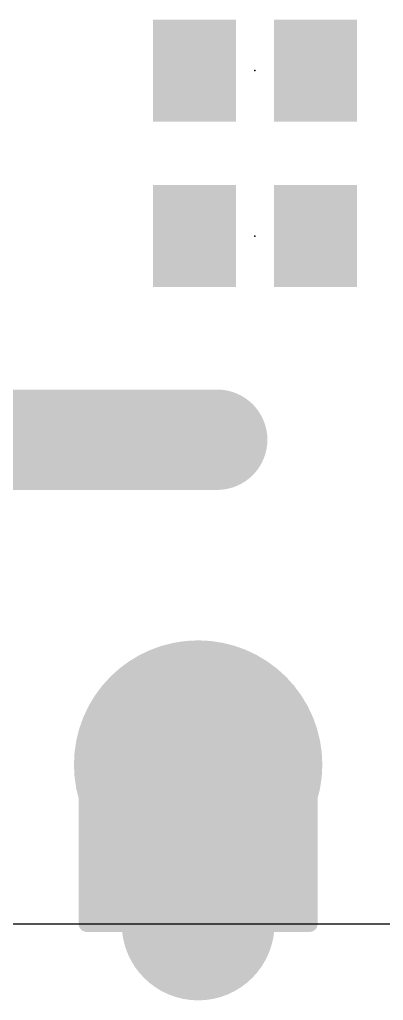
# Model space of a CAD drawing. Extents: x -6.7 to 35, y -0.6 to 30.6.
# Drawn here: x 26.52 to 29.42, y -0.61 to 7.21 of the extents above; entities that cross this region are included whole.
import ezdxf

# ---------------------------------------------------------------- set-up
doc = ezdxf.new("R2010")
doc.units = 0
for name, color, linetype in [('1', 12, 'CONTINUOUS'), ('16', 132, 'CONTINUOUS'), ('17', 110, 'CONTINUOUS'), ('20', 31, 'CONTINUOUS'), ('23', 53, 'CONTINUOUS'), ('29', 253, 'CONTINUOUS'), ('30', 253, 'CONTINUOUS')]:
    doc.layers.add(name, color=color, linetype=linetype)

# ---------------------------------------------------------------- blocks, each defined once
blk = doc.blocks.new('RECT')
blk.add_solid([(-0.5, -0.5), (0.5, -0.5), (-0.5, 0.5), (0.5, 0.5)])
blk = doc.blocks.new('ROUNDP')
at = {"const_width": 0.5}
blk.add_lwpolyline([(0, -0.25, 1), (0, 0.25, 1), (0, -0.25)], format="xyb", dxfattribs=at)

msp = doc.modelspace()

# ---------------------------------------------------------------- linework, layer by layer
at = {"layer": '1', "const_width": 0.254}
for points in [[(27.7913, 2.0174), (27.6484, 1.974)], [(27.94, 2.032), (27.7913, 2.0174)], [(28.0887, 2.0174), (27.94, 2.032)], [(28.2316, 1.974), (28.0887, 2.0174)], [(27.6484, 1.974), (27.5167, 1.9036)], [(28.3633, 1.9036), (28.2316, 1.974)], [(27.5167, 1.9036), (27.4012, 1.8088)], [(28.4788, 1.8088), (28.3633, 1.9036)], [(27.4012, 1.8088), (27.3064, 1.6933)], [(27.3759, 1.778), (28.5041, 1.778)], [(28.5736, 1.6933), (28.4788, 1.8088)], [(27.3064, 1.6933), (27.236, 1.5616)], [(28.644, 1.5616), (28.5736, 1.6933)], [(27.236, 1.5616), (27.1926, 1.4187)], [(27.2246, 1.524), (28.6554, 1.524)], [(28.6874, 1.4187), (28.644, 1.5616)], [(27.1926, 1.4187), (27.178, 1.27)], [(28.702, 1.27), (28.6874, 1.4187)], [(27.178, 1.27), (27.178, 0.127)], [(27.178, 1.27), (28.702, 1.27)], [(28.702, 0.127), (28.702, 1.27)], [(27.178, 1.016), (28.702, 1.016)], [(27.178, 0.762), (28.702, 0.762)], [(27.178, 0.508), (28.702, 0.508)], [(27.178, 0.254), (28.702, 0.254)], [(27.178, 0.127), (28.702, 0.127)]]:
    msp.add_lwpolyline(points, dxfattribs=at)
at = {"layer": '1', "const_width": 0.127}
for points in [[(27.7851, 2.0806, 1), (27.7976, 1.9542)], [(27.8098, 1.9566, 1), (27.7729, 2.0781)], [(27.9462, 2.0952, 1), (27.9338, 1.9688)], [(27.9462, 1.9688, 1), (27.9338, 2.0952)], [(28.1071, 2.0781, 1), (28.0702, 1.9566)], [(28.0824, 1.9542, 1), (28.0949, 2.0806)], [(27.63, 2.0348, 1), (27.6668, 1.9132)], [(27.6783, 1.918, 1), (27.6185, 2.03)], [(28.2615, 2.03, 1), (28.2017, 1.918)], [(28.2132, 1.9132, 1), (28.25, 2.0348)], [(27.4867, 1.9596, 1), (27.5466, 1.8476)], [(27.5569, 1.8545, 1), (27.4764, 1.9527)], [(28.4036, 1.9527, 1), (28.3231, 1.8545)], [(28.3334, 1.8476, 1), (28.3933, 1.9596)], [(27.3759, 1.8415, 1), (27.3759, 1.7145)], [(27.3609, 1.8579, 1), (27.4415, 1.7597)], [(27.4503, 1.7685, 1), (27.3521, 1.8491)], [(28.5279, 1.8491, 1), (28.4297, 1.7685)], [(28.4385, 1.7597, 1), (28.5191, 1.8579)], [(28.5041, 1.7145, 1), (28.5041, 1.8415)], [(27.3624, 1.6634, 1), (27.2504, 1.7233)], [(28.6296, 1.7233, 1), (28.5176, 1.6634)], [(27.2573, 1.7336, 1), (27.3555, 1.6531)], [(28.5245, 1.6531, 1), (28.6227, 1.7336)], [(27.2246, 1.5875, 1), (27.2246, 1.4605)], [(27.18, 1.5915, 1), (27.292, 1.5317)], [(27.2968, 1.5432, 1), (27.1752, 1.58)], [(28.7048, 1.58, 1), (28.5832, 1.5432)], [(28.588, 1.5317, 1), (28.7, 1.5915)], [(28.6554, 1.4605, 1), (28.6554, 1.5875)], [(27.1319, 1.4371, 1), (27.2534, 1.4002)], [(27.2558, 1.4124, 1), (27.1294, 1.4249)], [(28.7506, 1.4249, 1), (28.6242, 1.4124)], [(28.6266, 1.4002, 1), (28.7481, 1.4371)], [(27.2415, 1.27, 1), (27.1145, 1.27)], [(27.178, 1.3335, 1), (27.178, 1.2065)], [(27.1148, 1.2762, 1), (27.2412, 1.2638)], [(28.7655, 1.27, 1), (28.6385, 1.27)], [(28.6388, 1.2638, 1), (28.7652, 1.2762)], [(28.702, 1.2065, 1), (28.702, 1.3335)], [(27.178, 1.0795, 1), (27.178, 0.9525)], [(28.702, 0.9525, 1), (28.702, 1.0795)], [(27.178, 0.8255, 1), (27.178, 0.6985)], [(28.702, 0.6985, 1), (28.702, 0.8255)], [(27.178, 0.5715, 1), (27.178, 0.4445)], [(28.702, 0.4445, 1), (28.702, 0.5715)], [(27.178, 0.3175, 1), (27.178, 0.1905)], [(28.702, 0.1905, 1), (28.702, 0.3175)], [(27.178, 0.1905, 1), (27.178, 0.0635)], [(28.702, 0.0635, 1), (28.702, 0.1905)], [(27.1145, 0.127, 1), (27.2415, 0.127)], [(28.6385, 0.127, 1), (28.7655, 0.127)]]:
    msp.add_lwpolyline(points, format="xyb", dxfattribs=at)
at = {"layer": '16', "const_width": 0.254}
for points in [[(27.7913, 2.0174), (27.6484, 1.974)], [(27.94, 2.032), (27.7913, 2.0174)], [(28.0887, 2.0174), (27.94, 2.032)], [(28.2316, 1.974), (28.0887, 2.0174)], [(27.6484, 1.974), (27.5167, 1.9036)], [(28.3633, 1.9036), (28.2316, 1.974)], [(27.5167, 1.9036), (27.4012, 1.8088)], [(28.4788, 1.8088), (28.3633, 1.9036)], [(27.4012, 1.8088), (27.3064, 1.6933)], [(27.3759, 1.778), (28.5041, 1.778)], [(28.5736, 1.6933), (28.4788, 1.8088)], [(27.3064, 1.6933), (27.236, 1.5616)], [(28.644, 1.5616), (28.5736, 1.6933)], [(27.236, 1.5616), (27.1926, 1.4187)], [(27.2246, 1.524), (28.6554, 1.524)], [(28.6874, 1.4187), (28.644, 1.5616)], [(27.1926, 1.4187), (27.178, 1.27)], [(28.702, 1.27), (28.6874, 1.4187)], [(27.178, 1.27), (27.178, 0.127)], [(27.178, 1.27), (28.702, 1.27)], [(28.702, 0.127), (28.702, 1.27)], [(27.178, 1.016), (28.702, 1.016)], [(27.178, 0.762), (28.702, 0.762)], [(27.178, 0.508), (28.702, 0.508)], [(27.178, 0.254), (28.702, 0.254)], [(27.178, 0.127), (28.702, 0.127)]]:
    msp.add_lwpolyline(points, dxfattribs=at)
at = {"layer": '16', "const_width": 0.127}
for points in [[(27.7851, 2.0806, 1), (27.7976, 1.9542)], [(27.8098, 1.9566, 1), (27.7729, 2.0781)], [(27.9462, 2.0952, 1), (27.9338, 1.9688)], [(27.9462, 1.9688, 1), (27.9338, 2.0952)], [(28.1071, 2.0781, 1), (28.0702, 1.9566)], [(28.0824, 1.9542, 1), (28.0949, 2.0806)], [(27.63, 2.0348, 1), (27.6668, 1.9132)], [(27.6783, 1.918, 1), (27.6185, 2.03)], [(28.2615, 2.03, 1), (28.2017, 1.918)], [(28.2132, 1.9132, 1), (28.25, 2.0348)], [(27.4867, 1.9596, 1), (27.5466, 1.8476)], [(27.5569, 1.8545, 1), (27.4764, 1.9527)], [(28.4036, 1.9527, 1), (28.3231, 1.8545)], [(28.3334, 1.8476, 1), (28.3933, 1.9596)], [(27.3759, 1.8415, 1), (27.3759, 1.7145)], [(27.3609, 1.8579, 1), (27.4415, 1.7597)], [(27.4503, 1.7685, 1), (27.3521, 1.8491)], [(28.5279, 1.8491, 1), (28.4297, 1.7685)], [(28.4385, 1.7597, 1), (28.5191, 1.8579)], [(28.5041, 1.7145, 1), (28.5041, 1.8415)], [(27.3624, 1.6634, 1), (27.2504, 1.7233)], [(28.6296, 1.7233, 1), (28.5176, 1.6634)], [(27.2573, 1.7336, 1), (27.3555, 1.6531)], [(28.5245, 1.6531, 1), (28.6227, 1.7336)], [(27.2246, 1.5875, 1), (27.2246, 1.4605)], [(27.18, 1.5915, 1), (27.292, 1.5317)], [(27.2968, 1.5432, 1), (27.1752, 1.58)], [(28.7048, 1.58, 1), (28.5832, 1.5432)], [(28.588, 1.5317, 1), (28.7, 1.5915)], [(28.6554, 1.4605, 1), (28.6554, 1.5875)], [(27.1319, 1.4371, 1), (27.2534, 1.4002)], [(27.2558, 1.4124, 1), (27.1294, 1.4249)], [(28.7506, 1.4249, 1), (28.6242, 1.4124)], [(28.6266, 1.4002, 1), (28.7481, 1.4371)], [(27.2415, 1.27, 1), (27.1145, 1.27)], [(27.178, 1.3335, 1), (27.178, 1.2065)], [(27.1148, 1.2762, 1), (27.2412, 1.2638)], [(28.7655, 1.27, 1), (28.6385, 1.27)], [(28.6388, 1.2638, 1), (28.7652, 1.2762)], [(28.702, 1.2065, 1), (28.702, 1.3335)], [(27.178, 1.0795, 1), (27.178, 0.9525)], [(28.702, 0.9525, 1), (28.702, 1.0795)], [(27.178, 0.8255, 1), (27.178, 0.6985)], [(28.702, 0.6985, 1), (28.702, 0.8255)], [(27.178, 0.5715, 1), (27.178, 0.4445)], [(28.702, 0.4445, 1), (28.702, 0.5715)], [(27.178, 0.3175, 1), (27.178, 0.1905)], [(28.702, 0.1905, 1), (28.702, 0.3175)], [(27.178, 0.1905, 1), (27.178, 0.0635)], [(28.702, 0.0635, 1), (28.702, 0.1905)], [(27.1145, 0.127, 1), (27.2415, 0.127)], [(28.6385, 0.127, 1), (28.7655, 0.127)]]:
    msp.add_lwpolyline(points, format="xyb", dxfattribs=at)
at = {"layer": '20', "const_width": 0.01}
msp.add_lwpolyline([(2, 0), (34, 0)], dxfattribs=at)
at = {"layer": '23'}
for p in [(28.3931, 6.8029), (28.3931, 5.484)]:
    msp.add_point(p, dxfattribs=at)
at = {"layer": '29'}
for points, const_width in [([(19.558, 3.86), (28.0924, 3.86)], 0.8), ([(27.7666, 2.1419), (27.5998, 2.0913)], 0.127), ([(27.94, 2.159), (27.7666, 2.1419)], 0.127), ([(28.1134, 2.1419), (27.94, 2.159)], 0.127), ([(28.2802, 2.0913), (28.1134, 2.1419)], 0.127), ([(27.5998, 2.0913), (27.4461, 2.0092)], 0.127), ([(28.4339, 2.0092), (28.2802, 2.0913)], 0.127), ([(27.4461, 2.0092), (27.3114, 1.8986)], 0.127), ([(27.4888, 2.032), (28.3912, 2.032)], 0.127), ([(28.5686, 1.8986), (28.4339, 2.0092)], 0.127), ([(27.3114, 1.8986), (27.2008, 1.7639)], 0.127), ([(27.3192, 1.905), (28.5608, 1.905)], 0.127), ([(28.6792, 1.7639), (28.5686, 1.8986)], 0.127), ([(27.2008, 1.7639), (27.1187, 1.6102)], 0.127), ([(27.2124, 1.778), (28.6676, 1.778)], 0.127), ([(28.7613, 1.6102), (28.6792, 1.7639)], 0.127), ([(27.1187, 1.6102), (27.0681, 1.4434)], 0.127), ([(27.1405, 1.651), (28.7395, 1.651)], 0.127), ([(28.8119, 1.4434), (28.7613, 1.6102)], 0.127), ([(27.0925, 1.524), (28.7875, 1.524)], 0.127), ([(27.0681, 1.4434), (27.051, 1.27)], 0.127), ([(28.829, 1.27), (28.8119, 1.4434)], 0.127), ([(27.0635, 1.397), (28.8165, 1.397)], 0.127), ([(27.051, 1.27), (27.051, 0)], 0.127), ([(27.051, 1.27), (28.829, 1.27)], 0.127), ([(28.829, 0), (28.829, 1.27)], 0.127), ([(27.051, 1.143), (28.829, 1.143)], 0.127), ([(27.051, 1.016), (28.829, 1.016)], 0.127), ([(27.051, 0.889), (28.829, 0.889)], 0.127), ([(27.051, 0.762), (28.829, 0.762)], 0.127), ([(27.051, 0.635), (28.829, 0.635)], 0.127), ([(27.051, 0.508), (28.829, 0.508)], 0.127), ([(27.051, 0.381), (28.829, 0.381)], 0.127), ([(27.051, 0.254), (28.829, 0.254)], 0.127), ([(27.051, 0.127), (28.829, 0.127)], 0.127), ([(27.051, 0), (28.829, 0)], 0.127), ([(27.051, 0), (28.829, 0)], 0.127)]:
    msp.add_lwpolyline(points, dxfattribs=dict(at, const_width=const_width))
for points, const_width in [([(28.0924, 3.66, 1), (28.0924, 4.06)], 0.4), ([(27.7635, 2.1735, 1), (27.7697, 2.1103)], 0.0635), ([(27.7758, 2.1115, 1), (27.7573, 2.1723)], 0.0635), ([(27.9431, 2.1906, 1), (27.9369, 2.1274)], 0.0635), ([(27.9431, 2.1274, 1), (27.9369, 2.1906)], 0.0635), ([(28.1227, 2.1723, 1), (28.1042, 2.1115)], 0.0635), ([(28.1103, 2.1103, 1), (28.1165, 2.1735)], 0.0635), ([(27.5906, 2.1217, 1), (27.609, 2.0609)], 0.0635), ([(27.6148, 2.0633, 1), (27.5848, 2.1193)], 0.0635), ([(28.2952, 2.1193, 1), (28.2652, 2.0633)], 0.0635), ([(28.271, 2.0609, 1), (28.2894, 2.1217)], 0.0635), ([(27.4311, 2.0372, 1), (27.4611, 1.9812)], 0.0635), ([(27.4662, 1.9846, 1), (27.426, 2.0337)], 0.0635), ([(27.4888, 2.0638, 1), (27.4888, 2.0002)], 0.0635), ([(28.3912, 2.0002, 1), (28.3912, 2.0638)], 0.0635), ([(28.454, 2.0337, 1), (28.4138, 1.9846)], 0.0635), ([(28.4189, 1.9812, 1), (28.4489, 2.0372)], 0.0635), ([(27.2912, 1.9232, 1), (27.3315, 1.8741)], 0.0635), ([(27.3359, 1.8785, 1), (27.2868, 1.9188)], 0.0635), ([(27.3192, 1.9367, 1), (27.3192, 1.8733)], 0.0635), ([(28.5932, 1.9188, 1), (28.5441, 1.8785)], 0.0635), ([(28.5485, 1.8741, 1), (28.5888, 1.9232)], 0.0635), ([(28.5608, 1.8733, 1), (28.5608, 1.9367)], 0.0635), ([(27.1763, 1.784, 1), (27.2254, 1.7438)], 0.0635), ([(27.2288, 1.7489, 1), (27.1728, 1.7789)], 0.0635), ([(27.2124, 1.8097, 1), (27.2124, 1.7463)], 0.0635), ([(28.7072, 1.7789, 1), (28.6512, 1.7489)], 0.0635), ([(28.6546, 1.7438, 1), (28.7037, 1.784)], 0.0635), ([(28.6676, 1.7463, 1), (28.6676, 1.8097)], 0.0635), ([(27.0907, 1.6252, 1), (27.1467, 1.5952)], 0.0635), ([(27.1491, 1.601, 1), (27.0883, 1.6194)], 0.0635), ([(27.1405, 1.6827, 1), (27.1405, 1.6193)], 0.0635), ([(28.7917, 1.6194, 1), (28.7309, 1.601)], 0.0635), ([(28.7333, 1.5952, 1), (28.7893, 1.6252)], 0.0635), ([(28.7395, 1.6193, 1), (28.7395, 1.6827)], 0.0635), ([(27.0925, 1.5557, 1), (27.0925, 1.4923)], 0.0635), ([(28.7875, 1.4923, 1), (28.7875, 1.5557)], 0.0635), ([(27.0997, 1.4403, 1), (27.0365, 1.4465)], 0.0635), ([(28.8435, 1.4465, 1), (28.7803, 1.4403)], 0.0635), ([(27.0635, 1.4287, 1), (27.0635, 1.3653)], 0.0635), ([(27.0377, 1.4527, 1), (27.0985, 1.4342)], 0.0635), ([(28.7815, 1.4342, 1), (28.8423, 1.4527)], 0.0635), ([(28.8165, 1.3653, 1), (28.8165, 1.4287)], 0.0635), ([(27.051, 1.3017, 1), (27.051, 1.2383)], 0.0635), ([(27.0828, 1.27, 1), (27.0193, 1.27)], 0.0635), ([(28.8607, 1.27, 1), (28.7973, 1.27)], 0.0635), ([(28.829, 1.2383, 1), (28.829, 1.3017)], 0.0635), ([(27.0194, 1.2731, 1), (27.0826, 1.2669)], 0.0635), ([(28.7974, 1.2669, 1), (28.8606, 1.2731)], 0.0635), ([(27.051, 1.1747, 1), (27.051, 1.1113)], 0.0635), ([(28.829, 1.1113, 1), (28.829, 1.1747)], 0.0635), ([(27.051, 1.0477, 1), (27.051, 0.9843)], 0.0635), ([(28.829, 0.9843, 1), (28.829, 1.0477)], 0.0635), ([(27.051, 0.9207, 1), (27.051, 0.8573)], 0.0635), ([(28.829, 0.8573, 1), (28.829, 0.9207)], 0.0635), ([(27.051, 0.7937, 1), (27.051, 0.7303)], 0.0635), ([(28.829, 0.7303, 1), (28.829, 0.7937)], 0.0635), ([(27.051, 0.6667, 1), (27.051, 0.6033)], 0.0635), ([(28.829, 0.6033, 1), (28.829, 0.6667)], 0.0635), ([(27.051, 0.5397, 1), (27.051, 0.4763)], 0.0635), ([(28.829, 0.4763, 1), (28.829, 0.5397)], 0.0635), ([(27.051, 0.4128, 1), (27.051, 0.3493)], 0.0635), ([(28.829, 0.3493, 1), (28.829, 0.4128)], 0.0635), ([(27.051, 0.2858, 1), (27.051, 0.2223)], 0.0635), ([(28.829, 0.2223, 1), (28.829, 0.2858)], 0.0635), ([(27.051, 0.1588, 1), (27.051, 0.0953)], 0.0635), ([(28.829, 0.0953, 1), (28.829, 0.1588)], 0.0635), ([(27.051, 0.0318, 1), (27.051, -0.0318)], 0.0635), ([(27.051, 0.0318, 1), (27.051, -0.0318)], 0.0635), ([(27.0193, 0, 1), (27.0828, 0)], 0.0635), ([(28.7973, 0, 1), (28.8607, 0)], 0.0635), ([(28.829, -0.0318, 1), (28.829, 0.0318)], 0.0635), ([(28.829, -0.0318, 1), (28.829, 0.0318)], 0.0635)]:
    msp.add_lwpolyline(points, format="xyb", dxfattribs=dict(at, const_width=const_width))
at = {"layer": '30', "const_width": 0.127}
for points in [[(27.7666, 2.1419), (27.5998, 2.0913)], [(27.94, 2.159), (27.7666, 2.1419)], [(28.1134, 2.1419), (27.94, 2.159)], [(28.2802, 2.0913), (28.1134, 2.1419)], [(27.5998, 2.0913), (27.4461, 2.0092)], [(28.4339, 2.0092), (28.2802, 2.0913)], [(27.4461, 2.0092), (27.3114, 1.8986)], [(27.4888, 2.032), (28.3912, 2.032)], [(28.5686, 1.8986), (28.4339, 2.0092)], [(27.3114, 1.8986), (27.2008, 1.7639)], [(27.3192, 1.905), (28.5608, 1.905)], [(28.6792, 1.7639), (28.5686, 1.8986)], [(27.2008, 1.7639), (27.1187, 1.6102)], [(27.2124, 1.778), (28.6676, 1.778)], [(28.7613, 1.6102), (28.6792, 1.7639)], [(27.1187, 1.6102), (27.0681, 1.4434)], [(27.1405, 1.651), (28.7395, 1.651)], [(28.8119, 1.4434), (28.7613, 1.6102)], [(27.0925, 1.524), (28.7875, 1.524)], [(27.0681, 1.4434), (27.051, 1.27)], [(28.829, 1.27), (28.8119, 1.4434)], [(27.0635, 1.397), (28.8165, 1.397)], [(27.051, 1.27), (27.051, 0)], [(27.051, 1.27), (28.829, 1.27)], [(28.829, 0), (28.829, 1.27)], [(27.051, 1.143), (28.829, 1.143)], [(27.051, 1.016), (28.829, 1.016)], [(27.051, 0.889), (28.829, 0.889)], [(27.051, 0.762), (28.829, 0.762)], [(27.051, 0.635), (28.829, 0.635)], [(27.051, 0.508), (28.829, 0.508)], [(27.051, 0.381), (28.829, 0.381)], [(27.051, 0.254), (28.829, 0.254)], [(27.051, 0.127), (28.829, 0.127)], [(27.051, 0), (28.829, 0)], [(27.051, 0), (28.829, 0)]]:
    msp.add_lwpolyline(points, dxfattribs=at)
at = {"layer": '30', "const_width": 0.0635}
for points in [[(27.7635, 2.1735, 1), (27.7697, 2.1103)], [(27.7758, 2.1115, 1), (27.7573, 2.1723)], [(27.9431, 2.1906, 1), (27.9369, 2.1274)], [(27.9431, 2.1274, 1), (27.9369, 2.1906)], [(28.1227, 2.1723, 1), (28.1042, 2.1115)], [(28.1103, 2.1103, 1), (28.1165, 2.1735)], [(27.5906, 2.1217, 1), (27.609, 2.0609)], [(27.6148, 2.0633, 1), (27.5848, 2.1193)], [(28.2952, 2.1193, 1), (28.2652, 2.0633)], [(28.271, 2.0609, 1), (28.2894, 2.1217)], [(27.4311, 2.0372, 1), (27.4611, 1.9812)], [(27.4662, 1.9846, 1), (27.426, 2.0337)], [(27.4888, 2.0638, 1), (27.4888, 2.0002)], [(28.3912, 2.0002, 1), (28.3912, 2.0638)], [(28.454, 2.0337, 1), (28.4138, 1.9846)], [(28.4189, 1.9812, 1), (28.4489, 2.0372)], [(27.2912, 1.9232, 1), (27.3315, 1.8741)], [(27.3359, 1.8785, 1), (27.2868, 1.9188)], [(27.3192, 1.9367, 1), (27.3192, 1.8733)], [(28.5932, 1.9188, 1), (28.5441, 1.8785)], [(28.5485, 1.8741, 1), (28.5888, 1.9232)], [(28.5608, 1.8733, 1), (28.5608, 1.9367)], [(27.1763, 1.784, 1), (27.2254, 1.7438)], [(27.2288, 1.7489, 1), (27.1728, 1.7789)], [(27.2124, 1.8097, 1), (27.2124, 1.7463)], [(28.7072, 1.7789, 1), (28.6512, 1.7489)], [(28.6546, 1.7438, 1), (28.7037, 1.784)], [(28.6676, 1.7463, 1), (28.6676, 1.8097)], [(27.0907, 1.6252, 1), (27.1467, 1.5952)], [(27.1491, 1.601, 1), (27.0883, 1.6194)], [(27.1405, 1.6827, 1), (27.1405, 1.6193)], [(28.7917, 1.6194, 1), (28.7309, 1.601)], [(28.7333, 1.5952, 1), (28.7893, 1.6252)], [(28.7395, 1.6193, 1), (28.7395, 1.6827)], [(27.0925, 1.5557, 1), (27.0925, 1.4923)], [(28.7875, 1.4923, 1), (28.7875, 1.5557)], [(27.0997, 1.4403, 1), (27.0365, 1.4465)], [(28.8435, 1.4465, 1), (28.7803, 1.4403)], [(27.0635, 1.4287, 1), (27.0635, 1.3653)], [(27.0377, 1.4527, 1), (27.0985, 1.4342)], [(28.7815, 1.4342, 1), (28.8423, 1.4527)], [(28.8165, 1.3653, 1), (28.8165, 1.4287)], [(27.051, 1.3017, 1), (27.051, 1.2383)], [(27.0828, 1.27, 1), (27.0193, 1.27)], [(28.8607, 1.27, 1), (28.7973, 1.27)], [(28.829, 1.2383, 1), (28.829, 1.3017)], [(27.0194, 1.2731, 1), (27.0826, 1.2669)], [(28.7974, 1.2669, 1), (28.8606, 1.2731)], [(27.051, 1.1747, 1), (27.051, 1.1113)], [(28.829, 1.1113, 1), (28.829, 1.1747)], [(27.051, 1.0477, 1), (27.051, 0.9843)], [(28.829, 0.9843, 1), (28.829, 1.0477)], [(27.051, 0.9207, 1), (27.051, 0.8573)], [(28.829, 0.8573, 1), (28.829, 0.9207)], [(27.051, 0.7937, 1), (27.051, 0.7303)], [(28.829, 0.7303, 1), (28.829, 0.7937)], [(27.051, 0.6667, 1), (27.051, 0.6033)], [(28.829, 0.6033, 1), (28.829, 0.6667)], [(27.051, 0.5397, 1), (27.051, 0.4763)], [(28.829, 0.4763, 1), (28.829, 0.5397)], [(27.051, 0.4128, 1), (27.051, 0.3493)], [(28.829, 0.3493, 1), (28.829, 0.4128)], [(27.051, 0.2858, 1), (27.051, 0.2223)], [(28.829, 0.2223, 1), (28.829, 0.2858)], [(27.051, 0.1588, 1), (27.051, 0.0953)], [(28.829, 0.0953, 1), (28.829, 0.1588)], [(27.051, 0.0318, 1), (27.051, -0.0318)], [(27.051, 0.0318, 1), (27.051, -0.0318)], [(27.0193, 0, 1), (27.0828, 0)], [(28.7973, 0, 1), (28.8607, 0)], [(28.829, -0.0318, 1), (28.829, 0.0318)], [(28.829, -0.0318, 1), (28.829, 0.0318)]]:
    msp.add_lwpolyline(points, format="xyb", dxfattribs=at)

# ---------------------------------------------------------------- block references
at = {"layer": '1', "xscale": 0.4572, "yscale": 0.6096}
for p in [(27.9105, 6.8029), (28.8757, 6.8029), (27.9105, 5.484), (28.8757, 5.484)]:
    msp.add_blockref('RECT', p, dxfattribs=at)
at = {"layer": '17', "rotation": 270}
for p, xscale, yscale in [((27.94, 1.27), 1.778, 1.778), ((27.94, 1.27), 1.778, 1.778), ((27.94, 0), 1.016, 1.016), ((27.94, 0), 1.016, 1.016)]:
    msp.add_blockref('ROUNDP', p, dxfattribs=dict(at, xscale=xscale, yscale=yscale))
at = {"layer": '29', "xscale": 0.6604, "yscale": 0.8128}
for p in [(27.9105, 6.8029), (28.8757, 6.8029), (27.9105, 5.484), (28.8757, 5.484)]:
    msp.add_blockref('RECT', p, dxfattribs=at)
at = {"layer": '29', "rotation": 270}
for p, xscale, yscale in [((27.94, 1.27), 1.9812, 1.9812), ((27.94, 0), 1.2192, 1.2192)]:
    msp.add_blockref('ROUNDP', p, dxfattribs=dict(at, xscale=xscale, yscale=yscale))
at = {"layer": '30', "rotation": 270}
for p, xscale, yscale in [((27.94, 1.27), 1.9812, 1.9812), ((27.94, 0), 1.2192, 1.2192)]:
    msp.add_blockref('ROUNDP', p, dxfattribs=dict(at, xscale=xscale, yscale=yscale))

doc.saveas('drawing.dxf')
